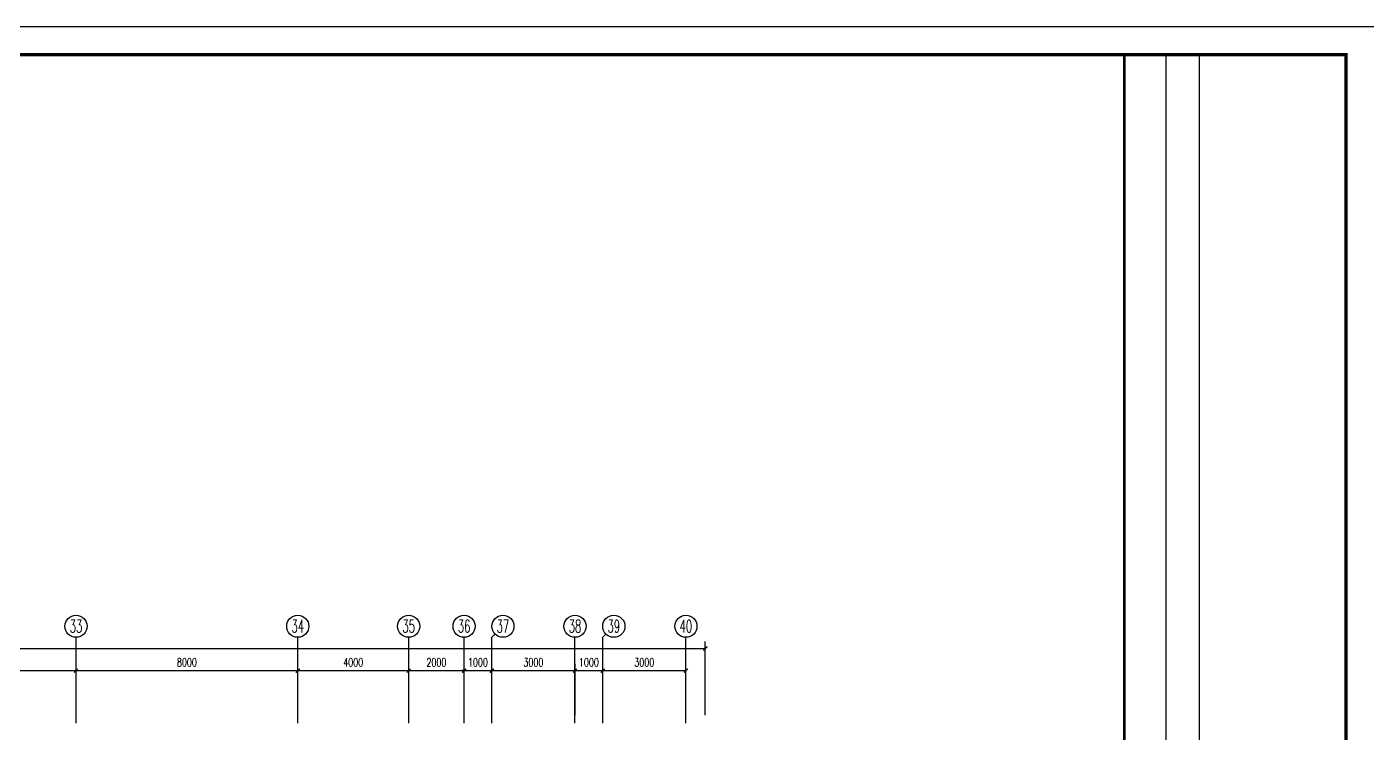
# Model space of a CAD drawing. Extents: x 190999 to 834799, y -200814 to 215286.
# Drawn here: x 618010 to 666362, y -37801 to -12314 of the extents above; entities that cross this region are included whole.
import ezdxf
from ezdxf.enums import TextEntityAlignment as Align

# ---------------------------------------------------------------- set-up
doc = ezdxf.new("R2010")
doc.units = 0
doc.header["$LTSCALE"] = 1000
doc.header["$MEASUREMENT"] = 0
for name, color, linetype in [('AXIS', 3, 'Continuous'), ('AXIS_TEXT', 7, 'Continuous'), ('图框', 189, 'Continuous')]:
    doc.layers.add(name, color=color, linetype=linetype)
doc.styles.add('_TCH_AXIS', font='COMPLEX', dxfattribs={"bigfont": 'GBCBIG'})
doc.styles.add('COMPLEX', font='COMPLEX')
doc.styles.add('DIM_FONT', font='SIMPLEX', dxfattribs={"width": 0.7, "bigfont": 'GBCBIG'})
doc.dimstyles.new('DIMN', dxfattribs={"dimtxt": 300, "dimasz": 100, "dimexe": 250, "dimexo": 300, "dimgap": 150, "dimtad": 1, "dimdec": 0, "dimzin": 0, "dimdsep": 46, "dimtxsty": 'DIM_FONT', "dimblk": 'ARCHTICK', "dimcen": 0.09, "dimclrt": 7, "dimazin": 2, "dimtfac": 1, "dimtdec": 0, "dimtix": 1, "dimtmove": 2, "dimatfit": 3, "dimfxl": 0, "dimtolj": 1, "dimtzin": 0, "dimarcsym": 0})

# ---------------------------------------------------------------- blocks, each defined once
blk = doc.blocks.new('TJAD_TK_A0')
at = {"layer": '图框'}
for p, q in [((2162, 399.3), (973, 399.3)), ((2087, 389.3), (2087, -30.7)), ((2099, 389.3), (2099, -30.7))]:
    blk.add_line(p, q, dxfattribs=at)
at = {"layer": '图框', "const_width": 1.2}
blk.add_lwpolyline([(2152, -431.7), (2152, 389.3), (998, 389.3), (998, -431.7)], close=True, dxfattribs=at)
at = {"layer": '图框', "const_width": 1}
blk.add_lwpolyline([(2072, 389.3), (2072, -431.7)], dxfattribs=at)
blk = doc.blocks.new('_ArchTick')
at = {"const_width": 0.5}
blk.add_lwpolyline([(-0.7, -0.7), (0.7, 0.7)], dxfattribs=at)
blk = doc.blocks.new('*D1386')
at = {"layer": 'AXIS', "color": 0, "lineweight": -2}
for p, q in [((638785, -37144), (638785, -35294)), ((641785, -37144), (641785, -35294)), ((638785, -35544), (641785, -35544))]:
    blk.add_line(p, q, dxfattribs=at)
at = {"layer": 'Defpoints', "color": 0}
for p in [(641785, -35544), (638785, -37444), (641785, -37444)]:
    blk.add_point(p, dxfattribs=at)
at = {"layer": 'AXIS', "color": 0, "lineweight": -2, "xscale": 100, "yscale": 100, "zscale": 100, "rotation": 180}
blk.add_blockref('_ArchTick', (638785, -35544), dxfattribs=at)
at = {"layer": 'AXIS', "color": 0, "lineweight": -2, "xscale": 100, "yscale": 100, "zscale": 100}
blk.add_blockref('_ArchTick', (641785, -35544), dxfattribs=at)
at = {"layer": 'AXIS', "color": 7, "insert": (640285, -35244), "char_height": 300, "attachment_point": 5, "style": 'DIM_FONT'}
blk.add_mtext('\\A1;3000', dxfattribs=at)
blk = doc.blocks.new('*D1387')
at = {"layer": 'AXIS', "color": 0, "lineweight": -2}
for p, q in [((637785, -37144), (637785, -35294)), ((638785, -37144), (638785, -35294)), ((637785, -35544), (638785, -35544))]:
    blk.add_line(p, q, dxfattribs=at)
at = {"layer": 'Defpoints', "color": 0}
for p in [(638785, -35544), (637785, -37444), (638785, -37444)]:
    blk.add_point(p, dxfattribs=at)
at = {"layer": 'AXIS', "color": 0, "lineweight": -2, "xscale": 100, "yscale": 100, "zscale": 100, "rotation": 180}
blk.add_blockref('_ArchTick', (637785, -35544), dxfattribs=at)
at = {"layer": 'AXIS', "color": 0, "lineweight": -2, "xscale": 100, "yscale": 100, "zscale": 100}
blk.add_blockref('_ArchTick', (638785, -35544), dxfattribs=at)
at = {"layer": 'AXIS', "color": 7, "insert": (638285, -35244), "char_height": 300, "attachment_point": 5, "style": 'DIM_FONT'}
blk.add_mtext('\\A1;1000', dxfattribs=at)
blk = doc.blocks.new('*D1388')
at = {"layer": 'AXIS', "color": 0, "lineweight": -2}
for p, q in [((634784, -37144), (634784, -35294)), ((637785, -37144), (637785, -35294)), ((634784, -35544), (637785, -35544))]:
    blk.add_line(p, q, dxfattribs=at)
at = {"layer": 'Defpoints', "color": 0}
for p in [(637785, -35544), (634784, -37444), (637785, -37444)]:
    blk.add_point(p, dxfattribs=at)
at = {"layer": 'AXIS', "color": 0, "lineweight": -2, "xscale": 100, "yscale": 100, "zscale": 100, "rotation": 180}
blk.add_blockref('_ArchTick', (634784, -35544), dxfattribs=at)
at = {"layer": 'AXIS', "color": 0, "lineweight": -2, "xscale": 100, "yscale": 100, "zscale": 100}
blk.add_blockref('_ArchTick', (637785, -35544), dxfattribs=at)
at = {"layer": 'AXIS', "color": 7, "insert": (636284, -35244), "char_height": 300, "attachment_point": 5, "style": 'DIM_FONT'}
blk.add_mtext('\\A1;3000', dxfattribs=at)
blk = doc.blocks.new('*D1389')
at = {"layer": 'AXIS', "color": 0, "lineweight": -2}
for p, q in [((633785, -37144), (633785, -35294)), ((634784, -37144), (634784, -35294)), ((633785, -35544), (633685, -35544)), ((633785, -35544), (634784, -35544)), ((634784, -35544), (634884, -35544))]:
    blk.add_line(p, q, dxfattribs=at)
at = {"layer": 'Defpoints', "color": 0}
for p in [(634784, -35544), (633785, -37444), (634784, -37444)]:
    blk.add_point(p, dxfattribs=at)
at = {"layer": 'AXIS', "color": 0, "lineweight": -2, "xscale": 100, "yscale": 100, "zscale": 100}
blk.add_blockref('_ArchTick', (633785, -35544), dxfattribs=at)
at = {"layer": 'AXIS', "color": 0, "lineweight": -2, "xscale": 100, "yscale": 100, "zscale": 100, "rotation": 180}
blk.add_blockref('_ArchTick', (634784, -35544), dxfattribs=at)
at = {"layer": 'AXIS', "color": 7, "insert": (634284, -35244), "char_height": 300, "attachment_point": 5, "style": 'DIM_FONT'}
blk.add_mtext('\\A1;1000', dxfattribs=at)
blk = doc.blocks.new('*D1390')
at = {"layer": 'AXIS', "color": 0, "lineweight": -2}
for p, q in [((631785, -37144), (631785, -35294)), ((633785, -37144), (633785, -35294)), ((631785, -35544), (633785, -35544))]:
    blk.add_line(p, q, dxfattribs=at)
at = {"layer": 'Defpoints', "color": 0}
for p in [(633785, -35544), (631785, -37444), (633785, -37444)]:
    blk.add_point(p, dxfattribs=at)
at = {"layer": 'AXIS', "color": 0, "lineweight": -2, "xscale": 100, "yscale": 100, "zscale": 100, "rotation": 180}
blk.add_blockref('_ArchTick', (631785, -35544), dxfattribs=at)
at = {"layer": 'AXIS', "color": 0, "lineweight": -2, "xscale": 100, "yscale": 100, "zscale": 100}
blk.add_blockref('_ArchTick', (633785, -35544), dxfattribs=at)
at = {"layer": 'AXIS', "color": 7, "insert": (632785, -35244), "char_height": 300, "attachment_point": 5, "style": 'DIM_FONT'}
blk.add_mtext('\\A1;2000', dxfattribs=at)
blk = doc.blocks.new('*D1391')
at = {"layer": 'AXIS', "color": 0, "lineweight": -2}
for p, q in [((627785, -37144), (627785, -35294)), ((631785, -37144), (631785, -35294)), ((627785, -35544), (631785, -35544))]:
    blk.add_line(p, q, dxfattribs=at)
at = {"layer": 'Defpoints', "color": 0}
for p in [(631785, -35544), (627785, -37444), (631785, -37444)]:
    blk.add_point(p, dxfattribs=at)
at = {"layer": 'AXIS', "color": 0, "lineweight": -2, "xscale": 100, "yscale": 100, "zscale": 100, "rotation": 180}
blk.add_blockref('_ArchTick', (627785, -35544), dxfattribs=at)
at = {"layer": 'AXIS', "color": 0, "lineweight": -2, "xscale": 100, "yscale": 100, "zscale": 100}
blk.add_blockref('_ArchTick', (631785, -35544), dxfattribs=at)
at = {"layer": 'AXIS', "color": 7, "insert": (629785, -35244), "char_height": 300, "attachment_point": 5, "style": 'DIM_FONT'}
blk.add_mtext('\\A1;4000', dxfattribs=at)
blk = doc.blocks.new('*D1392')
at = {"layer": 'AXIS', "color": 0, "lineweight": -2}
for p, q in [((619785, -37144), (619785, -35294)), ((627785, -37144), (627785, -35294)), ((619785, -35544), (627785, -35544))]:
    blk.add_line(p, q, dxfattribs=at)
at = {"layer": 'Defpoints', "color": 0}
for p in [(627785, -35544), (619785, -37444), (627785, -37444)]:
    blk.add_point(p, dxfattribs=at)
at = {"layer": 'AXIS', "color": 0, "lineweight": -2, "xscale": 100, "yscale": 100, "zscale": 100, "rotation": 180}
blk.add_blockref('_ArchTick', (619785, -35544), dxfattribs=at)
at = {"layer": 'AXIS', "color": 0, "lineweight": -2, "xscale": 100, "yscale": 100, "zscale": 100}
blk.add_blockref('_ArchTick', (627785, -35544), dxfattribs=at)
at = {"layer": 'AXIS', "color": 7, "insert": (623785, -35244), "char_height": 300, "attachment_point": 5, "style": 'DIM_FONT'}
blk.add_mtext('\\A1;8000', dxfattribs=at)
blk = doc.blocks.new('*D1393')
at = {"layer": 'AXIS', "color": 0, "lineweight": -2}
for p, q in [((611785, -37144), (611785, -35294)), ((619785, -37144), (619785, -35294)), ((611785, -35544), (619785, -35544))]:
    blk.add_line(p, q, dxfattribs=at)
at = {"layer": 'Defpoints', "color": 0}
for p in [(619785, -35544), (611785, -37444), (619785, -37444)]:
    blk.add_point(p, dxfattribs=at)
at = {"layer": 'AXIS', "color": 0, "lineweight": -2, "xscale": 100, "yscale": 100, "zscale": 100, "rotation": 180}
blk.add_blockref('_ArchTick', (611785, -35544), dxfattribs=at)
at = {"layer": 'AXIS', "color": 0, "lineweight": -2, "xscale": 100, "yscale": 100, "zscale": 100}
blk.add_blockref('_ArchTick', (619785, -35544), dxfattribs=at)
at = {"layer": 'AXIS', "color": 7, "insert": (615785, -35244), "char_height": 300, "attachment_point": 5, "style": 'DIM_FONT'}
blk.add_mtext('\\A1;8000', dxfattribs=at)
blk = doc.blocks.new('*D1401')
at = {"layer": 'AXIS', "color": 0, "lineweight": -2}
for p, q in [((565235, -37144), (565235, -34494)), ((565235, -34744), (642484, -34744)), ((642484, -37144), (642484, -34494))]:
    blk.add_line(p, q, dxfattribs=at)
at = {"layer": 'Defpoints', "color": 0}
for p in [(642484, -34744), (565235, -37444), (642484, -37444)]:
    blk.add_point(p, dxfattribs=at)
at = {"layer": 'AXIS', "color": 0, "lineweight": -2, "xscale": 100, "yscale": 100, "zscale": 100, "rotation": 180}
blk.add_blockref('_ArchTick', (565235, -34744), dxfattribs=at)
at = {"layer": 'AXIS', "color": 0, "lineweight": -2, "xscale": 100, "yscale": 100, "zscale": 100}
blk.add_blockref('_ArchTick', (642484, -34744), dxfattribs=at)
at = {"layer": 'AXIS', "color": 7, "insert": (603859, -34444), "char_height": 300, "attachment_point": 5, "style": 'DIM_FONT'}
blk.add_mtext('\\A1;77250', dxfattribs=at)
blk = doc.blocks.new('_AXISO')
blk.add_circle((0, 0), 0.5)
at = {"layer": 'AXIS_TEXT', "style": 'COMPLEX', "width": 1.041667}
blk.add_attdef('A', text='', height=0.56, dxfattribs=at).set_placement((-0.25, -0.28), (0.25, -0.28), align=Align.FIT)

msp = doc.modelspace()

# ---------------------------------------------------------------- linework, layer by layer
at = {"layer": 'AXIS'}
for p, q in [((634901.3, -34223.6), (634784.1, -34340.7)), ((638902.2, -34223.6), (638785, -34340.7)), ((619784.6, -37444.4), (619784.6, -34340.7)), ((627784.6, -37444.4), (627784.6, -34340.7)), ((631784.6, -37444.4), (631784.6, -34340.7)), ((633784.6, -37444.4), (633784.6, -34340.7)), ((634784.1, -37444.4), (634784.1, -34340.7)), ((637784.6, -37444.4), (637784.6, -34340.7)), ((638785, -37444.4), (638785, -34340.7)), ((641784.6, -37444.4), (641784.6, -34340.7))]:
    msp.add_line(p, q, dxfattribs=at)

# ---------------------------------------------------------------- block references
ref = msp.add_blockref('_AXISO', (619784.6, -33940.7), dxfattribs=dict(at, xscale=800, yscale=800, zscale=800))
ref.add_attrib('A', '33', dxfattribs={"layer": 'AXIS_TEXT', "height": 452.55, "style": '_TCH_AXIS', "width": 0.636364}).set_placement((619558.3, -34167), (620010.9, -34167), align=Align.FIT)
ref = msp.add_blockref('_AXISO', (627784.6, -33940.7), dxfattribs=dict(at, xscale=800, yscale=800, zscale=800))
ref.add_attrib('A', '34', dxfattribs={"layer": 'AXIS_TEXT', "height": 452.55, "style": '_TCH_AXIS', "width": 0.6}).set_placement((627558.3, -34167), (628010.9, -34167), align=Align.FIT)
ref = msp.add_blockref('_AXISO', (631784.6, -33940.7), dxfattribs=dict(at, xscale=800, yscale=800, zscale=800))
ref.add_attrib('A', '35', dxfattribs={"layer": 'AXIS_TEXT', "height": 452.55, "style": '_TCH_AXIS', "width": 0.636364}).set_placement((631558.3, -34167), (632010.9, -34167), align=Align.FIT)
ref = msp.add_blockref('_AXISO', (633784.6, -33940.7), dxfattribs=dict(at, xscale=800, yscale=800, zscale=800))
ref.add_attrib('A', '36', dxfattribs={"layer": 'AXIS_TEXT', "height": 452.55, "style": '_TCH_AXIS', "width": 0.636364}).set_placement((633558.3, -34167), (634010.9, -34167), align=Align.FIT)
ref = msp.add_blockref('_AXISO', (635184.1, -33940.7), dxfattribs=dict(at, xscale=800, yscale=800, zscale=800))
ref.add_attrib('A', '37', dxfattribs={"layer": 'AXIS_TEXT', "height": 452.55, "style": '_TCH_AXIS', "width": 0.636364}).set_placement((634957.9, -34167), (635410.4, -34167), align=Align.FIT)
ref = msp.add_blockref('_AXISO', (637784.6, -33940.7), dxfattribs=dict(at, xscale=800, yscale=800, zscale=800))
ref.add_attrib('A', '38', dxfattribs={"layer": 'AXIS_TEXT', "height": 452.55, "style": '_TCH_AXIS', "width": 0.636364}).set_placement((637558.3, -34167), (638010.9, -34167), align=Align.FIT)
ref = msp.add_blockref('_AXISO', (639185, -33940.7), dxfattribs=dict(at, xscale=800, yscale=800, zscale=800))
ref.add_attrib('A', '39', dxfattribs={"layer": 'AXIS_TEXT', "height": 452.55, "style": '_TCH_AXIS', "width": 0.636364}).set_placement((638958.7, -34167), (639411.3, -34167), align=Align.FIT)
ref = msp.add_blockref('_AXISO', (641784.6, -33940.7), dxfattribs=dict(at, xscale=800, yscale=800, zscale=800))
ref.add_attrib('A', '40', dxfattribs={"layer": 'AXIS_TEXT', "height": 452.55, "style": '_TCH_AXIS', "width": 0.6}).set_placement((641558.3, -34167), (642010.9, -34167), align=Align.FIT)
at = {"layer": '图框', "xscale": 100, "yscale": 100, "zscale": 100}
msp.add_blockref('TJAD_TK_A0', (450398.6, -52243.2), dxfattribs=at)

# ---------------------------------------------------------------- dimensions: what is measured, and where the dimension line sits
at = {"layer": 'AXIS'}
for p1, p2, distance, picture, middle in [((565234.6, -37444.4), (642484.4, -37444.4), 2700, '*D1401', (603859.5, -34444.4)), ((611784.6, -37444.4), (619784.6, -37444.4), 1900, '*D1393', (615784.6, -35244.4)), ((619784.6, -37444.4), (627784.6, -37444.4), 1900, '*D1392', (623784.6, -35244.4)), ((627784.6, -37444.4), (631784.6, -37444.4), 1900, '*D1391', (629784.6, -35244.4)), ((631784.6, -37444.4), (633784.6, -37444.4), 1900, '*D1390', (632784.6, -35244.4)), ((633784.5799, -37444.4065), (634784.1331, -37444.4065), 1900, '*D1389', (634284.3565, -35244.4065)), ((634784.1331, -37444.4065), (637784.5799, -37444.4065), 1900, '*D1388', (636284.3565, -35244.4065)), ((637784.6, -37444.4), (638785, -37444.4), 1900, '*D1387', (638284.8, -35244.4)), ((638785, -37444.4), (641784.6, -37444.4), 1900, '*D1386', (640284.8, -35244.4))]:
    dim = msp.add_aligned_dim(p1=p1, p2=p2, distance=distance, dimstyle='DIMN', dxfattribs=at)
    dim.commit()
    dim.dimension.update_dxf_attribs({"geometry": picture, "text_midpoint": middle})

doc.saveas('drawing.dxf')
